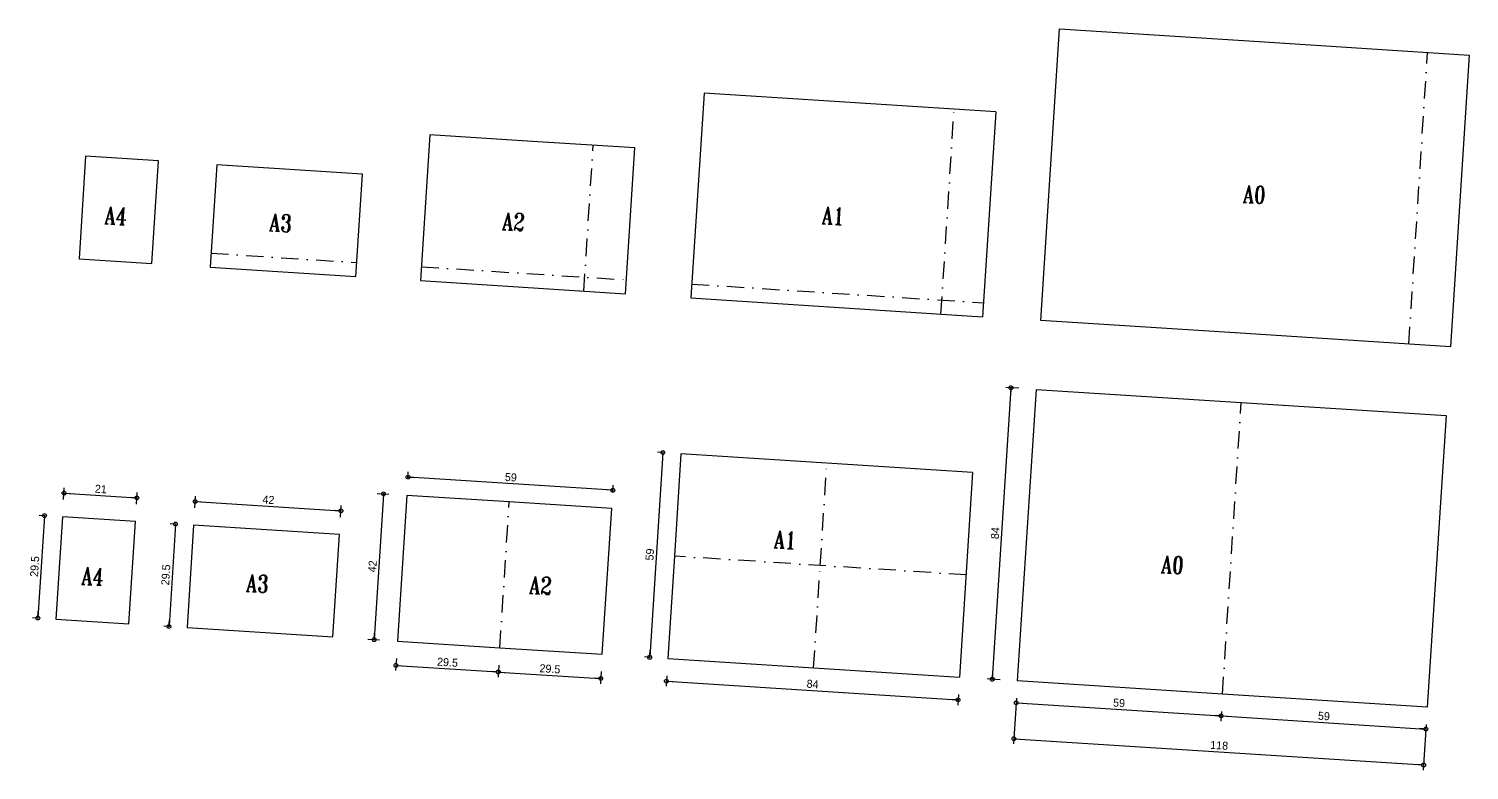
# Model space of a CAD drawing. Extents: x 21989624 to 22000637, y 63564677 to 63589482.
# Drawn here: x 21996176.8 to 21996590.8, y 63589053.3 to 63589266.4 of the extents above; entities that cross this region are included whole.
import ezdxf
from ezdxf.enums import TextEntityAlignment as Align

# ---------------------------------------------------------------- set-up
doc = ezdxf.new("R2010")
doc.units = 0
doc.header["$LTSCALE"] = 10
doc.linetypes.add('DASHDOT', pattern=[1, 0.5, -0.25, 0, -0.25])
for name, color, linetype in [('7', 1, 'Continuous'), ('DIM', 2, 'Continuous'), ('TEXT-200', 64, 'Continuous')]:
    doc.layers.add(name, color=color, linetype=linetype)
doc.styles.add('ROMANT', font='romant', dxfattribs={"width": 0.75, "height": 70})
doc.styles.add('TXT', font='txt')
doc.dimstyles.new('10', dxfattribs={"dimscale": 0.1, "dimtxt": 23, "dimasz": 1.5, "dimexe": 15, "dimexo": 50, "dimgap": 7, "dimtad": 1, "dimdec": 0, "dimzin": 1, "dimdsep": 46, "dimtxsty": 'TXT', "dimblk1": 'TT', "dimblk2": 'TT', "dimsah": 1, "dimcen": 20, "dimclrd": 2, "dimclre": 2, "dimclrt": 64, "dimadec": 0, "dimazin": 0, "dimtfac": 0.008, "dimtdec": 0, "dimtofl": 0, "dimtmove": 2, "dimatfit": 2, "dimldrblk": 'TT', "dimfxl": 1, "dimtvp": 0.02, "dimtolj": 1, "dimtzin": 13, "dimarcsym": 0})

# ---------------------------------------------------------------- blocks, each defined once
blk = doc.blocks.new('TT')
at = {"color": 2}
blk.add_line((1, 0), (-12.3, 0), dxfattribs=at)
blk.add_circle((0, 0), 3.63, dxfattribs=at)
blk = doc.blocks.new('*D76')
at = {"layer": 'Defpoints', "color": 0, "transparency": 16777216}
for p in [(21996207.84, 63589131.58), (21996186.45, 63589126.11), (21996207.41, 63589124.76)]:
    blk.add_point(p, dxfattribs=at)
at = {"layer": 'DIM', "color": 2, "lineweight": -2, "transparency": 16777216}
for p, q in [((21996186.77, 63589131.1), (21996186.98, 63589134.42)), ((21996187.04, 63589132.91), (21996207.69, 63589131.59)), ((21996207.73, 63589129.75), (21996207.94, 63589133.08))]:
    blk.add_line(p, q, dxfattribs=at)
at = {"layer": 'DIM', "color": 2, "lineweight": -2, "transparency": 16777216, "xscale": 0.15, "yscale": 0.15, "zscale": 0.15}
for p, rotation in [((21996186.89, 63589132.92), 176.3274521701848), ((21996207.84, 63589131.58), 356.3274521701848)]:
    blk.add_blockref('TT', p, dxfattribs=dict(at, rotation=rotation))
at = {"layer": 'DIM', "color": 7, "transparency": 16777216, "insert": (21996197.48, 63589134.1), "char_height": 2.3, "attachment_point": 5, "rotation": 356.3275, "style": 'TXT'}
blk.add_mtext('\\A1;21', dxfattribs=at)
blk = doc.blocks.new('*D77')
at = {"layer": 'Defpoints', "color": 0, "transparency": 16777216}
for p in [(21996186.45, 63589126.11), (21996179.38, 63589097), (21996184.56, 63589096.67)]:
    blk.add_point(p, dxfattribs=at)
at = {"layer": 'DIM', "color": 2, "lineweight": -2, "transparency": 16777216}
for p, q in [((21996181.26, 63589126.29), (21996179.39, 63589097.15)), ((21996181.46, 63589126.43), (21996179.77, 63589126.53)), ((21996179.57, 63589096.99), (21996177.88, 63589097.1))]:
    blk.add_line(p, q, dxfattribs=at)
at = {"layer": 'DIM', "color": 2, "lineweight": -2, "transparency": 16777216, "xscale": 0.15, "yscale": 0.15, "zscale": 0.15}
for p, rotation in [((21996181.27, 63589126.44), 86.3274523968619), ((21996179.38, 63589097), 266.3274523968619)]:
    blk.add_blockref('TT', p, dxfattribs=dict(at, rotation=rotation))
at = {"layer": 'DIM', "color": 7, "transparency": 16777216, "insert": (21996178.47, 63589111.84), "char_height": 2.3, "attachment_point": 5, "rotation": 86.3275, "style": 'TXT'}
blk.add_mtext('\\A1;29.5', dxfattribs=at)
blk = doc.blocks.new('*D78')
at = {"layer": 'Defpoints', "color": 0, "transparency": 16777216}
for p in [(21996224.13, 63589123.69), (21996217.06, 63589094.58), (21996222.25, 63589094.25)]:
    blk.add_point(p, dxfattribs=at)
at = {"layer": 'DIM', "color": 2, "lineweight": -2, "transparency": 16777216}
for p, q in [((21996218.94, 63589123.87), (21996217.07, 63589094.73)), ((21996219.14, 63589124.01), (21996217.45, 63589124.12)), ((21996217.26, 63589094.57), (21996215.56, 63589094.68))]:
    blk.add_line(p, q, dxfattribs=at)
at = {"layer": 'DIM', "color": 2, "lineweight": -2, "transparency": 16777216, "xscale": 0.15, "yscale": 0.15, "zscale": 0.15}
for p, rotation in [((21996218.95, 63589124.02), 86.3274523968619), ((21996217.06, 63589094.58), 266.3274523968619)]:
    blk.add_blockref('TT', p, dxfattribs=dict(at, rotation=rotation))
at = {"layer": 'DIM', "color": 7, "transparency": 16777216, "insert": (21996216.16, 63589109.42), "char_height": 2.3, "attachment_point": 5, "rotation": 86.3275, "style": 'TXT'}
blk.add_mtext('\\A1;29.5', dxfattribs=at)
blk = doc.blocks.new('*D79')
at = {"layer": 'Defpoints', "color": 0, "transparency": 16777216}
for p in [(21996266.49, 63589127.82), (21996224.13, 63589123.69), (21996266.05, 63589121)]:
    blk.add_point(p, dxfattribs=at)
at = {"layer": 'DIM', "color": 2, "lineweight": -2, "transparency": 16777216}
for p, q in [((21996224.45, 63589128.68), (21996224.67, 63589132.01)), ((21996224.72, 63589130.5), (21996266.34, 63589127.83)), ((21996266.37, 63589125.99), (21996266.58, 63589129.32))]:
    blk.add_line(p, q, dxfattribs=at)
at = {"layer": 'DIM', "color": 2, "lineweight": -2, "transparency": 16777216, "xscale": 0.15, "yscale": 0.15, "zscale": 0.15}
for p, rotation in [((21996224.57, 63589130.51), 176.3274521701848), ((21996266.49, 63589127.82), 356.3274521701848)]:
    blk.add_blockref('TT', p, dxfattribs=dict(at, rotation=rotation))
at = {"layer": 'DIM', "color": 7, "transparency": 16777216, "insert": (21996245.65, 63589131.01), "char_height": 2.3, "attachment_point": 5, "rotation": 356.3275, "style": 'TXT'}
blk.add_mtext('\\A1;42', dxfattribs=at)
blk = doc.blocks.new('*D80')
at = {"layer": 'Defpoints', "color": 0, "transparency": 16777216}
for p in [(21996271.92, 63589133.15), (21996269.23, 63589091.23), (21996276.05, 63589090.79)]:
    blk.add_point(p, dxfattribs=at)
at = {"layer": 'DIM', "color": 2, "lineweight": -2, "transparency": 16777216}
for p, q in [((21996276.91, 63589132.83), (21996280.24, 63589132.61)), ((21996278.73, 63589132.56), (21996276.06, 63589090.94)), ((21996274.22, 63589090.91), (21996277.55, 63589090.7))]:
    blk.add_line(p, q, dxfattribs=at)
at = {"layer": 'DIM', "color": 2, "lineweight": -2, "transparency": 16777216, "xscale": 0.15, "yscale": 0.15, "zscale": 0.15}
for p, rotation in [((21996278.74, 63589132.71), 86.3274523968619), ((21996276.05, 63589090.79), 266.3274523968619)]:
    blk.add_blockref('TT', p, dxfattribs=dict(at, rotation=rotation))
at = {"layer": 'DIM', "color": 7, "transparency": 16777216, "insert": (21996275.55, 63589111.87), "char_height": 2.3, "attachment_point": 5, "rotation": 86.3275, "style": 'TXT'}
blk.add_mtext('\\A1;42', dxfattribs=at)
blk = doc.blocks.new('*D81')
at = {"layer": 'Defpoints', "color": 0, "transparency": 16777216}
for p in [(21996285.76, 63589137.5), (21996285.42, 63589132.28), (21996344.3, 63589128.5)]:
    blk.add_point(p, dxfattribs=at)
at = {"layer": 'DIM', "color": 2, "lineweight": -2, "transparency": 16777216}
for p, q in [((21996285.74, 63589137.27), (21996285.85, 63589139)), ((21996344.49, 63589133.73), (21996285.91, 63589137.49)), ((21996344.62, 63589133.49), (21996344.73, 63589135.22))]:
    blk.add_line(p, q, dxfattribs=at)
at = {"layer": 'DIM', "color": 2, "lineweight": -2, "transparency": 16777216, "xscale": 0.15, "yscale": 0.15, "zscale": 0.15}
for p, rotation in [((21996285.76, 63589137.5), 176.3274521701848), ((21996344.64, 63589133.72), 356.3274521701848)]:
    blk.add_blockref('TT', p, dxfattribs=dict(at, rotation=rotation))
at = {"layer": 'DIM', "color": 7, "transparency": 16777216, "insert": (21996315.32, 63589137.46), "char_height": 2.3, "attachment_point": 5, "rotation": 356.3275, "style": 'TXT'}
blk.add_mtext('\\A1;59', dxfattribs=at)
blk = doc.blocks.new('*D82')
at = {"layer": 'Defpoints', "color": 0, "transparency": 16777216}
for p in [(21996364.22, 63589144.26), (21996355.22, 63589085.71), (21996360.44, 63589085.38)]:
    blk.add_point(p, dxfattribs=at)
at = {"layer": 'DIM', "color": 2, "lineweight": -2, "transparency": 16777216}
for p, q in [((21996358.99, 63589144.44), (21996355.23, 63589085.86)), ((21996359.23, 63589144.58), (21996357.5, 63589144.69)), ((21996355.45, 63589085.7), (21996353.72, 63589085.81))]:
    blk.add_line(p, q, dxfattribs=at)
at = {"layer": 'DIM', "color": 2, "lineweight": -2, "transparency": 16777216, "xscale": 0.15, "yscale": 0.15, "zscale": 0.15}
for p, rotation in [((21996359, 63589144.59), 86.3274523968619), ((21996355.22, 63589085.71), 266.3274523968619)]:
    blk.add_blockref('TT', p, dxfattribs=dict(at, rotation=rotation))
at = {"layer": 'DIM', "color": 7, "transparency": 16777216, "insert": (21996355.26, 63589115.27), "char_height": 2.3, "attachment_point": 5, "rotation": 86.3275, "style": 'TXT'}
blk.add_mtext('\\A1;59', dxfattribs=at)
blk = doc.blocks.new('*D83')
at = {"layer": 'Defpoints', "color": 0, "transparency": 16777216}
for p in [(21996360.44, 63589085.38), (21996444.27, 63589080), (21996443.85, 63589073.5)]:
    blk.add_point(p, dxfattribs=at)
at = {"layer": 'DIM', "color": 2, "lineweight": -2, "transparency": 16777216}
for p, q in [((21996360.12, 63589080.39), (21996359.93, 63589077.38)), ((21996360.17, 63589078.87), (21996443.7, 63589073.51)), ((21996443.95, 63589075.01), (21996443.76, 63589072))]:
    blk.add_line(p, q, dxfattribs=at)
at = {"layer": 'DIM', "color": 2, "lineweight": -2, "transparency": 16777216, "xscale": 0.15, "yscale": 0.15, "zscale": 0.15}
for p, rotation in [((21996360.02, 63589078.88), 176.3274521701848), ((21996443.85, 63589073.5), 356.3274521701848)]:
    blk.add_blockref('TT', p, dxfattribs=dict(at, rotation=rotation))
at = {"layer": 'DIM', "color": 7, "transparency": 16777216, "insert": (21996402.06, 63589078.03), "char_height": 2.3, "attachment_point": 5, "rotation": 356.3275, "style": 'TXT'}
blk.add_mtext('\\A1;84', dxfattribs=at)
blk = doc.blocks.new('*D84')
at = {"layer": 'Defpoints', "color": 0, "transparency": 16777216}
for p in [(21996460.98, 63589078.92), (21996519.86, 63589075.15), (21996519.45, 63589068.87)]:
    blk.add_point(p, dxfattribs=at)
at = {"layer": 'DIM', "color": 2, "lineweight": -2, "transparency": 16777216}
for p, q in [((21996460.66, 63589073.93), (21996460.48, 63589071.15)), ((21996460.72, 63589072.64), (21996519.3, 63589068.88)), ((21996519.54, 63589070.16), (21996519.36, 63589067.38))]:
    blk.add_line(p, q, dxfattribs=at)
at = {"layer": 'DIM', "color": 2, "lineweight": -2, "transparency": 16777216, "xscale": 0.15, "yscale": 0.15, "zscale": 0.15}
for p, rotation in [((21996460.57, 63589072.65), 176.3274521701848), ((21996519.45, 63589068.87), 356.3274521701848)]:
    blk.add_blockref('TT', p, dxfattribs=dict(at, rotation=rotation))
at = {"layer": 'DIM', "color": 7, "transparency": 16777216, "insert": (21996490.13, 63589072.61), "char_height": 2.3, "attachment_point": 5, "rotation": 356.3275, "style": 'TXT'}
blk.add_mtext('\\A1;59', dxfattribs=at)
blk = doc.blocks.new('*D85')
at = {"layer": 'Defpoints', "color": 0, "transparency": 16777216}
for p in [(21996519.86, 63589075.15), (21996578.73, 63589071.37), (21996578.33, 63589065.09)]:
    blk.add_point(p, dxfattribs=at)
at = {"layer": 'DIM', "color": 2, "lineweight": -2, "transparency": 16777216}
for p, q in [((21996519.54, 63589070.16), (21996519.36, 63589067.38)), ((21996519.6, 63589068.86), (21996578.18, 63589065.1)), ((21996578.41, 63589066.38), (21996578.24, 63589063.6))]:
    blk.add_line(p, q, dxfattribs=at)
at = {"layer": 'DIM', "color": 2, "lineweight": -2, "transparency": 16777216, "xscale": 0.15, "yscale": 0.15, "zscale": 0.15}
for p, rotation in [((21996519.45, 63589068.87), 176.3274521701848), ((21996578.33, 63589065.09), 356.3274521701848)]:
    blk.add_blockref('TT', p, dxfattribs=dict(at, rotation=rotation))
at = {"layer": 'DIM', "color": 7, "transparency": 16777216, "insert": (21996549.01, 63589068.83), "char_height": 2.3, "attachment_point": 5, "rotation": 356.3275, "style": 'TXT'}
blk.add_mtext('\\A1;59', dxfattribs=at)
blk = doc.blocks.new('*D86')
at = {"layer": 'Defpoints', "color": 0, "transparency": 16777216}
for p in [(21996460.98, 63589078.92), (21996578.73, 63589071.37), (21996577.67, 63589054.76)]:
    blk.add_point(p, dxfattribs=at)
at = {"layer": 'DIM', "color": 2, "lineweight": -2, "transparency": 16777216}
for p, q in [((21996460.66, 63589073.93), (21996459.81, 63589060.82)), ((21996578.41, 63589066.38), (21996577.57, 63589053.27)), ((21996460.06, 63589062.31), (21996577.52, 63589054.77))]:
    blk.add_line(p, q, dxfattribs=at)
at = {"layer": 'DIM', "color": 2, "lineweight": -2, "transparency": 16777216, "xscale": 0.15, "yscale": 0.15, "zscale": 0.15}
for p, rotation in [((21996459.91, 63589062.32), 176.3274521701848), ((21996577.67, 63589054.76), 356.3274521701848)]:
    blk.add_blockref('TT', p, dxfattribs=dict(at, rotation=rotation))
at = {"layer": 'DIM', "color": 7, "transparency": 16777216, "insert": (21996518.91, 63589060.39), "char_height": 2.3, "attachment_point": 5, "rotation": 356.3275, "style": 'TXT'}
blk.add_mtext('\\A1;118', dxfattribs=at)
blk = doc.blocks.new('*D87')
at = {"layer": 'Defpoints', "color": 0, "transparency": 16777216}
for p in [(21996466.36, 63589162.75), (21996453.69, 63589079.39), (21996460.98, 63589078.92)]:
    blk.add_point(p, dxfattribs=at)
at = {"layer": 'DIM', "color": 2, "lineweight": -2, "transparency": 16777216}
for p, q in [((21996459.06, 63589163.07), (21996453.69, 63589079.54)), ((21996461.37, 63589163.07), (21996457.57, 63589163.32)), ((21996455.99, 63589079.24), (21996452.19, 63589079.49))]:
    blk.add_line(p, q, dxfattribs=at)
at = {"layer": 'DIM', "color": 2, "lineweight": -2, "transparency": 16777216, "xscale": 0.15, "yscale": 0.15, "zscale": 0.15}
for p, rotation in [((21996459.07, 63589163.22), 86.3274523968619), ((21996453.69, 63589079.39), 266.3274523968619)]:
    blk.add_blockref('TT', p, dxfattribs=dict(at, rotation=rotation))
at = {"layer": 'DIM', "color": 7, "transparency": 16777216, "insert": (21996454.53, 63589121.42), "char_height": 2.3, "attachment_point": 5, "rotation": 86.3275, "style": 'TXT'}
blk.add_mtext('\\A1;84', dxfattribs=at)
blk = doc.blocks.new('*D88')
at = {"layer": 'Defpoints', "color": 0, "transparency": 16777216}
for p in [(21996282.73, 63589090.37), (21996312.17, 63589088.48), (21996311.72, 63589081.5)]:
    blk.add_point(p, dxfattribs=at)
at = {"layer": 'DIM', "color": 2, "lineweight": -2, "transparency": 16777216}
for p, q in [((21996282.41, 63589085.38), (21996282.19, 63589081.89)), ((21996282.43, 63589083.38), (21996311.58, 63589081.51)), ((21996311.85, 63589083.49), (21996311.63, 63589080))]:
    blk.add_line(p, q, dxfattribs=at)
at = {"layer": 'DIM', "color": 2, "lineweight": -2, "transparency": 16777216, "xscale": 0.15, "yscale": 0.15, "zscale": 0.15}
for p, rotation in [((21996282.29, 63589083.39), 176.3274521701848), ((21996311.72, 63589081.5), 356.3274521701848)]:
    blk.add_blockref('TT', p, dxfattribs=dict(at, rotation=rotation))
at = {"layer": 'DIM', "color": 7, "transparency": 16777216, "insert": (21996297.12, 63589084.29), "char_height": 2.3, "attachment_point": 5, "rotation": 356.3275, "style": 'TXT'}
blk.add_mtext('\\A1;29.5', dxfattribs=at)
blk = doc.blocks.new('*D89')
at = {"layer": 'Defpoints', "color": 0, "transparency": 16777216}
for p in [(21996312.17, 63589088.48), (21996341.61, 63589086.59), (21996341.16, 63589079.61)]:
    blk.add_point(p, dxfattribs=at)
at = {"layer": 'DIM', "color": 2, "lineweight": -2, "transparency": 16777216}
for p, q in [((21996311.85, 63589083.49), (21996311.63, 63589080)), ((21996311.87, 63589081.49), (21996341.01, 63589079.62)), ((21996341.29, 63589081.6), (21996341.07, 63589078.11))]:
    blk.add_line(p, q, dxfattribs=at)
at = {"layer": 'DIM', "color": 2, "lineweight": -2, "transparency": 16777216, "xscale": 0.15, "yscale": 0.15, "zscale": 0.15}
for p, rotation in [((21996311.72, 63589081.5), 176.3274521701848), ((21996341.16, 63589079.61), 356.3274521701848)]:
    blk.add_blockref('TT', p, dxfattribs=dict(at, rotation=rotation))
at = {"layer": 'DIM', "color": 7, "transparency": 16777216, "insert": (21996326.56, 63589082.4), "char_height": 2.3, "attachment_point": 5, "rotation": 356.3275, "style": 'TXT'}
blk.add_mtext('\\A1;29.5', dxfattribs=at)

msp = doc.modelspace()

# ---------------------------------------------------------------- linework, layer by layer
at = {"layer": '7'}
for p, q in [((21996467.63, 63589182.57), (21996473.01, 63589266.4)), ((21996473.01, 63589266.4), (21996531.89, 63589262.62)), ((21996531.89, 63589262.62), (21996590.77, 63589258.84)), ((21996590.77, 63589258.84), (21996585.39, 63589175.01)), ((21996370.87, 63589247.9), (21996368.98, 63589218.46)), ((21996454.7, 63589242.52), (21996370.87, 63589247.9)), ((21996454.7, 63589242.52), (21996450.92, 63589183.64)), ((21996292.08, 63589235.93), (21996289.39, 63589194.01)), ((21996321.52, 63589234.04), (21996292.08, 63589235.93)), ((21996350.96, 63589232.15), (21996321.52, 63589234.04)), ((21996348.26, 63589190.23), (21996350.96, 63589232.15)), ((21996230.79, 63589227.33), (21996228.9, 63589197.89)), ((21996272.7, 63589224.64), (21996230.79, 63589227.33)), ((21996270.81, 63589195.2), (21996272.7, 63589224.64)), ((21996368.98, 63589218.46), (21996367.09, 63589189.02)), ((21996228.9, 63589197.89), (21996270.81, 63589195.2)), ((21996289.39, 63589194.01), (21996318.83, 63589192.12)), ((21996318.83, 63589192.12), (21996348.26, 63589190.23)), ((21996367.09, 63589189.02), (21996450.92, 63589183.64)), ((21996526.51, 63589178.79), (21996467.63, 63589182.57)), ((21996585.39, 63589175.01), (21996526.51, 63589178.79)), ((21996460.98, 63589078.92), (21996466.36, 63589162.75)), ((21996466.36, 63589162.75), (21996525.24, 63589158.97)), ((21996525.24, 63589158.97), (21996584.11, 63589155.19)), ((21996584.11, 63589155.19), (21996578.73, 63589071.37)), ((21996364.22, 63589144.26), (21996362.33, 63589114.82)), ((21996448.05, 63589138.88), (21996364.22, 63589144.26)), ((21996448.05, 63589138.88), (21996444.27, 63589080)), ((21996285.42, 63589132.28), (21996282.73, 63589090.37)), ((21996314.86, 63589130.39), (21996285.42, 63589132.28)), ((21996344.3, 63589128.5), (21996314.86, 63589130.39)), ((21996341.61, 63589086.59), (21996344.3, 63589128.5)), ((21996362.33, 63589114.82), (21996360.44, 63589085.38)), ((21996282.73, 63589090.37), (21996312.17, 63589088.48)), ((21996312.17, 63589088.48), (21996341.61, 63589086.59)), ((21996360.44, 63589085.38), (21996444.27, 63589080)), ((21996519.86, 63589075.15), (21996460.98, 63589078.92)), ((21996578.73, 63589071.37), (21996519.86, 63589075.15))]:
    msp.add_line(p, q, dxfattribs=at)
at = {"layer": '7', "color": 7, "linetype": 'DASHDOT'}
for p, q in [((21996573.41, 63589175.78), (21996578.79, 63589259.61)), ((21996438.95, 63589184.41), (21996442.72, 63589243.29)), ((21996336.29, 63589191), (21996338.98, 63589232.92)), ((21996229.15, 63589201.89), (21996271.07, 63589199.2)), ((21996289.64, 63589198), (21996348.52, 63589194.22)), ((21996367.35, 63589193.02), (21996451.18, 63589187.64)), ((21996519.86, 63589075.15), (21996525.24, 63589158.97)), ((21996404.24, 63589112.13), (21996406.13, 63589141.57)), ((21996312.17, 63589088.48), (21996314.86, 63589130.39)), ((21996446.16, 63589109.44), (21996362.33, 63589114.82)), ((21996402.35, 63589082.69), (21996404.24, 63589112.13))]:
    msp.add_line(p, q, dxfattribs=at)
at = {"layer": '7'}
for points in [[(21996191.21, 63589200.31), (21996212.17, 63589198.97), (21996214.06, 63589228.41), (21996193.1, 63589229.75)], [(21996184.56, 63589096.67), (21996205.52, 63589095.32), (21996207.41, 63589124.76), (21996186.45, 63589126.11)]]:
    msp.add_lwpolyline(points, close=True, dxfattribs=at)
msp.add_lwpolyline([(21996224.13, 63589123.69), (21996222.25, 63589094.25), (21996264.16, 63589091.56), (21996266.05, 63589121), (21996224.13, 63589123.69)], dxfattribs=at)

# ---------------------------------------------------------------- texts
at = {"layer": 'TEXT-200', "style": 'ROMANT', "width": 0.75}
for s, p in [('A0', (21996525.97, 63589221.49)), ('A4', (21996198.77, 63589215.34)), ('A3', (21996246.09, 63589213.29)), ('A2', (21996313.04, 63589213.64)), ('A1', (21996404.93, 63589215.34)), ('A1', (21996391.15, 63589122.17)), ('A0', (21996502.42, 63589115.03)), ('A4', (21996192.12, 63589111.69)), ('A3', (21996239.44, 63589109.64)), ('A2', (21996320.82, 63589109.06))]:
    msp.add_text(s, height=5, rotation=356.3275, dxfattribs=at).set_placement(p, align=Align.TOP_LEFT)

# ---------------------------------------------------------------- dimensions: what is measured, and where the dimension line sits
at = {"layer": 'DIM'}
for base, p1, p2, angle, picture, middle in [((21996453.69, 63589079.39), (21996466.36, 63589162.75), (21996460.98, 63589078.92), 86.3275, '*D87', (21996454.53, 63589121.42)), ((21996355.22, 63589085.71), (21996364.22, 63589144.26), (21996360.44, 63589085.38), 86.3275, '*D82', (21996355.26, 63589115.27)), ((21996285.76, 63589137.5), (21996344.3, 63589128.5), (21996285.42, 63589132.28), 356.3275, '*D81', (21996315.32, 63589137.46)), ((21996207.84, 63589131.58), (21996186.45, 63589126.11), (21996207.41, 63589124.76), 356.3275, '*D76', (21996197.48, 63589134.1)), ((21996266.49, 63589127.82), (21996224.13, 63589123.69), (21996266.05, 63589121), 356.3275, '*D79', (21996245.65, 63589131.01)), ((21996276.05, 63589090.79), (21996271.92, 63589133.15), (21996269.23, 63589091.23), 266.3275, '*D80', (21996275.55, 63589111.87)), ((21996443.85, 63589073.5), (21996360.44, 63589085.38), (21996444.27, 63589080), 356.3275, '*D83', (21996402.06, 63589078.03)), ((21996577.67, 63589054.76), (21996460.98, 63589078.92), (21996578.73, 63589071.37), 356.3275, '*D86', (21996518.91, 63589060.39)), ((21996519.45, 63589068.87), (21996460.98, 63589078.92), (21996519.86, 63589075.15), 356.3275, '*D84', (21996490.13, 63589072.61)), ((21996578.33, 63589065.09), (21996519.86, 63589075.15), (21996578.73, 63589071.37), 356.3275, '*D85', (21996549.01, 63589068.83))]:
    dim = msp.add_linear_dim(base=base, p1=p1, p2=p2, angle=angle, dimstyle='10', override={"dimclrt": 7}, dxfattribs=at)
    dim.commit()
    dim.dimension.update_dxf_attribs({"geometry": picture, "text_midpoint": middle})
for base, p1, p2, angle, picture, middle in [((21996179.38, 63589097), (21996186.45, 63589126.11), (21996184.56, 63589096.67), 86.3275, '*D77', (21996178.47, 63589111.84)), ((21996217.06, 63589094.58), (21996224.13, 63589123.69), (21996222.25, 63589094.25), 86.3275, '*D78', (21996216.16, 63589109.42)), ((21996311.72, 63589081.5), (21996282.73, 63589090.37), (21996312.17, 63589088.48), 356.3275, '*D88', (21996297.12, 63589084.29)), ((21996341.16, 63589079.61), (21996312.17, 63589088.48), (21996341.61, 63589086.59), 356.3275, '*D89', (21996326.56, 63589082.4))]:
    dim = msp.add_linear_dim(base=base, p1=p1, p2=p2, angle=angle, text='29.5', dimstyle='10', override={"dimclrt": 7}, dxfattribs=at)
    dim.commit()
    dim.dimension.update_dxf_attribs({"geometry": picture, "text_midpoint": middle})

doc.saveas('drawing.dxf')
